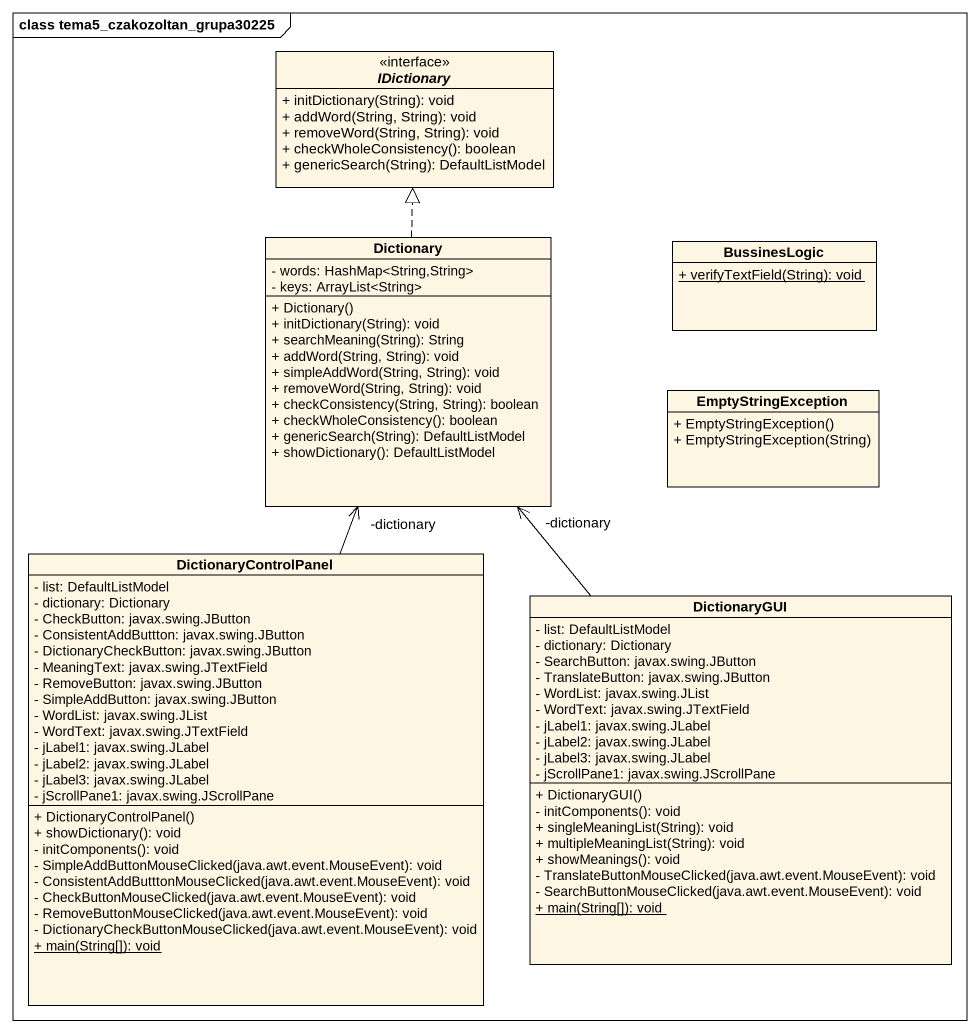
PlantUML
@startuml
mainframe class tema5_czakozoltan_grupa30225
hide circle
hide empty members
skinparam classAttributeIconSize 0
interface IDictionary <<interface>> {
  + initDictionary(String): void
  + addWord(String, String): void
  + removeWord(String, String): void
  + checkWholeConsistency(): boolean
  + genericSearch(String): DefaultListModel
}
class Dictionary {
  - words: HashMap<String,String>
  - keys: ArrayList<String>
  + Dictionary()
  + initDictionary(String): void
  + searchMeaning(String): String
  + addWord(String, String): void
  + simpleAddWord(String, String): void
  + removeWord(String, String): void
  + checkConsistency(String, String): boolean
  + checkWholeConsistency(): boolean
  + genericSearch(String): DefaultListModel
  + showDictionary(): DefaultListModel
}
class BussinesLogic {
  {static} + verifyTextField(String): void
}
class EmptyStringException {
  + EmptyStringException()
  + EmptyStringException(String)
}
class DictionaryControlPanel {
  - list: DefaultListModel
  - dictionary: Dictionary
  - CheckButton: javax.swing.JButton
  - ConsistentAddButtton: javax.swing.JButton
  - DictionaryCheckButton: javax.swing.JButton
  - MeaningText: javax.swing.JTextField
  - RemoveButton: javax.swing.JButton
  - SimpleAddButton: javax.swing.JButton
  - WordList: javax.swing.JList
  - WordText: javax.swing.JTextField
  - jLabel1: javax.swing.JLabel
  - jLabel2: javax.swing.JLabel
  - jLabel3: javax.swing.JLabel
  - jScrollPane1: javax.swing.JScrollPane
  + DictionaryControlPanel()
  + showDictionary(): void
  - initComponents(): void
  - SimpleAddButtonMouseClicked(java.awt.event.MouseEvent): void
  - ConsistentAddButttonMouseClicked(java.awt.event.MouseEvent): void
  - CheckButtonMouseClicked(java.awt.event.MouseEvent): void
  - RemoveButtonMouseClicked(java.awt.event.MouseEvent): void
  - DictionaryCheckButtonMouseClicked(java.awt.event.MouseEvent): void
  {static} + main(String[]): void
}
class DictionaryGUI {
  - list: DefaultListModel
  - dictionary: Dictionary
  - SearchButton: javax.swing.JButton
  - TranslateButton: javax.swing.JButton
  - WordList: javax.swing.JList
  - WordText: javax.swing.JTextField
  - jLabel1: javax.swing.JLabel
  - jLabel2: javax.swing.JLabel
  - jLabel3: javax.swing.JLabel
  - jScrollPane1: javax.swing.JScrollPane
  + DictionaryGUI()
  - initComponents(): void
  + singleMeaningList(String): void
  + multipleMeaningList(String): void
  + showMeanings(): void
  - TranslateButtonMouseClicked(java.awt.event.MouseEvent): void
  - SearchButtonMouseClicked(java.awt.event.MouseEvent): void
  {static} + main(String[]): void
}
Dictionary .up.|> IDictionary
DictionaryControlPanel -up-> "-dictionary" Dictionary
DictionaryGUI -up-> "-dictionary" Dictionary
@enduml
